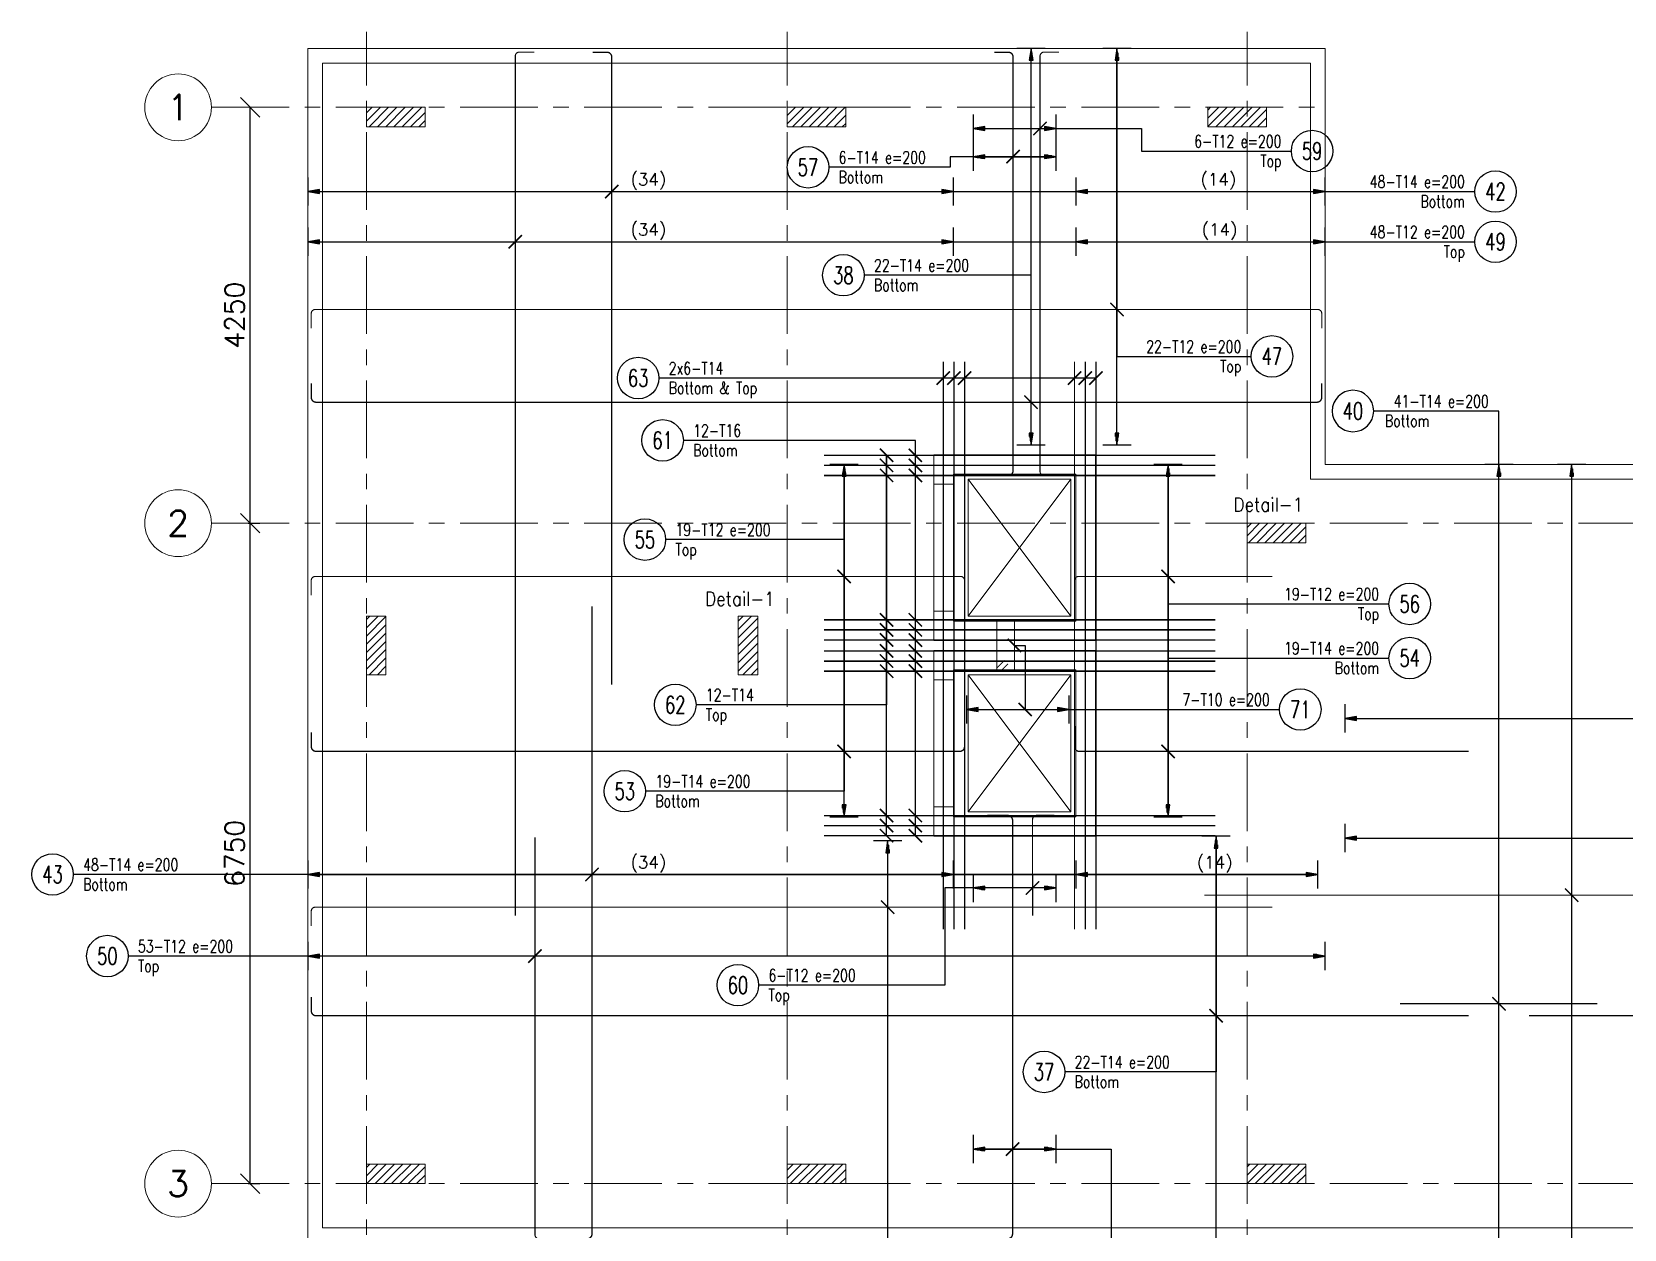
# Model space of a CAD drawing. Extents: x 2556046 to 2673391, y -921360 to -863964.
# Drawn here: x 2585543 to 2601817, y -915048 to -902812 of the extents above; entities that cross this region are included whole.
import ezdxf
from ezdxf.enums import TextEntityAlignment as Align

# ---------------------------------------------------------------- set-up
doc = ezdxf.new("R2010")
doc.units = 0
doc.header["$LTSCALE"] = 500
doc.header["$PDMODE"] = 98
doc.header["$PDSIZE"] = -0.01
doc.linetypes.add('CACHE', pattern=[0.375, 0.25, -0.125])
doc.linetypes.add('CENTER', pattern=[50.8, 31.75, -6.35, 6.35, -6.35])
for name, color, linetype, lineweight in [('A-GRID', 1, 'CENTER', 9), ('A-GRID-DIMS', 142, 'Continuous', 9), ('A-GRID-IDEN', 10, 'Continuous', 9), ('goe-cotes', 115, 'Continuous', 13), ('TEXT', 7, 'Continuous', 13)]:
    doc.layers.add(name, color=color, linetype=linetype, lineweight=lineweight)
for name, color, linetype in [('S-ASSOCIATETEXT', 7, 'Continuous'), ('S-RBAR-HA10', 11, 'Continuous'), ('S-RBAR-HA12', 151, 'Continuous'), ('S-RBAR-HA14', 21, 'Continuous'), ('S-RBAR-HA16', 153, 'Continuous'), ('S-RDIMO', 2, 'Continuous')]:
    doc.layers.add(name, color=color, linetype=linetype)
doc.styles.add('EG_SIMPLEX', font='SIMPLEX.shx')
doc.styles.add('ROMANS', font='romans.shx')
doc.styles.add('ROMANS 100', font='romans.shx')
doc.styles.add('SIMPLEX', font='simplex_.ttf')
doc.dimstyles.new('ARK-MM-0100', dxfattribs={"dimtxt": 200, "dimasz": 200, "dimexe": 100, "dimexo": 100, "dimgap": 60, "dimtad": 1, "dimdec": 1, "dimrnd": 0.1, "dimdsep": 46, "dimtxsty": 'EG_SIMPLEX', "dimblk1": 'OBLIQUE', "dimblk2": 'OBLIQUE', "dimsah": 1, "dimcen": 300, "dimclrd": 256, "dimclre": 256, "dimclrt": 2, "dimadec": 0, "dimazin": 0, "dimtfac": 1, "dimtdec": 1, "dimtix": 1, "dimtmove": 2, "dimatfit": 3, "dimldrblk": 'OBLIQUE', "dimfxl": 1, "dimtolj": 1, "dimtzin": 0, "dimarcsym": 0})
pattern_1 = [(45, (30000, -21991.54), (-42.4264069, 42.4264069), [])]

# ---------------------------------------------------------------- blocks, each defined once
blk = doc.blocks.new('AX-HL')
at = {"color": 1}
blk.add_circle((-0.35, 0), 0.35, dxfattribs=at)
at = {"color": 6, "style": 'SIMPLEX', "width": 0.430328}
blk.add_attdef('N-F', text='', height=0.4, dxfattribs=at).set_placement((-0.6, -0.2), (-0.1, -0.2), align=Align.FIT)
at = {"color": 6, "style": 'SIMPLEX'}
blk.add_attdef('N', text='', height=0.4, dxfattribs=at).set_placement((-0.35, 0), align=Align.MIDDLE)
blk = doc.blocks.new('_Oblique')
at = {"color": 0, "linetype": 'ByBlock', "lineweight": -2}
blk.add_line((-0.5, -0.5), (0.5, 0.5), dxfattribs=at)
blk = doc.blocks.new('*D186')
at = {"layer": 'A-GRID-DIMS', "lineweight": -2, "transparency": 16777216}
for p, q in [((2587753, -907833), (2587875, -907833)), ((2587775, -914583), (2587775, -907833)), ((2587753, -914583), (2587875, -914583))]:
    blk.add_line(p, q, dxfattribs=at)
at = {"layer": 'Defpoints', "color": 0, "transparency": 16777216}
for p in [(2587653, -907833), (2587775, -907833), (2587653, -914583)]:
    blk.add_point(p, dxfattribs=at)
at = {"layer": 'A-GRID-DIMS', "lineweight": -2, "transparency": 16777216, "xscale": 200, "yscale": 200, "zscale": 200}
for p, rotation in [((2587775, -907833), 90), ((2587775, -914583), 270)]:
    blk.add_blockref('_Oblique', p, dxfattribs=dict(at, rotation=rotation))
at = {"layer": 'A-GRID-DIMS', "color": 2, "transparency": 16777216, "insert": (2587615, -911208), "char_height": 200, "attachment_point": 5, "rotation": 90, "style": 'EG_SIMPLEX'}
blk.add_mtext('\\A1;6750', dxfattribs=at)
blk = doc.blocks.new('*D187')
at = {"layer": 'A-GRID-DIMS', "lineweight": -2, "transparency": 16777216}
for p, q in [((2587775, -907833), (2587775, -903583)), ((2587753, -907833), (2587875, -907833))]:
    blk.add_line(p, q, dxfattribs=at)
at = {"layer": 'Defpoints', "color": 0, "transparency": 16777216}
for p in [(2587775, -903583), (2587775, -903583), (2587653, -907833)]:
    blk.add_point(p, dxfattribs=at)
at = {"layer": 'A-GRID-DIMS', "lineweight": -2, "transparency": 16777216, "xscale": 200, "yscale": 200, "zscale": 200}
for p, rotation in [((2587775, -903583), 90), ((2587775, -907833), 270)]:
    blk.add_blockref('_Oblique', p, dxfattribs=dict(at, rotation=rotation))
at = {"layer": 'A-GRID-DIMS', "color": 2, "transparency": 16777216, "insert": (2587615, -905708), "char_height": 200, "attachment_point": 5, "rotation": 90, "style": 'EG_SIMPLEX'}
blk.add_mtext('\\A1;4250', dxfattribs=at)
blk = doc.blocks.new('*X10')
at = {"color": 0}
for p, q in [((0, 0), (2.5, 0)), ((0.9, 0.15), (2.5, 0.15)), ((1.8, 0.3), (2.5, 0.3)), ((0.9, -0.15), (2.5, -0.15)), ((1.8, -0.3), (2.5, -0.3))]:
    blk.add_line(p, q, dxfattribs=at)
blk = doc.blocks.new('CADF_02')
at = {"layer": 'S-RDIMO'}
blk.add_line((0, 2.88), (0, -2.88), dxfattribs=at)
blk.add_lwpolyline([(0, 0), (2.4, -0.4), (2.4, 0.4)], close=True, dxfattribs=at)
at = {"layer": 'S-RDIMO', "xscale": 0.96, "yscale": 0.96, "zscale": 0.96}
blk.add_blockref('*X10', (0, 0), dxfattribs=at)
blk = doc.blocks.new('cadf_03')
at = {"layer": 'S-RDIMO'}
blk.add_blockref('CADF_02', (0, 0), dxfattribs=at)
blk = doc.blocks.new('cadf_04')
at = {"const_width": 0.32}
blk.add_lwpolyline([(1.36, 1.36), (-1.36, -1.36)], dxfattribs=at)
blk = doc.blocks.new('cadf_05')
at = {"color": 140}
blk.add_circle((0, 0), 4.24, dxfattribs=at)
at = {"color": 140, "style": 'ROMANS', "width": 0.75}
for tag, p in [('$COM1', (-8.24, 2.03)), ('$COM2', (-8.24, -4.24))]:
    blk.add_attdef(tag, text='', height=2.5, dxfattribs=at).set_placement(p, align=Align.BOTTOM_RIGHT)
at = {"color": 140, "style": 'ROMANS', "width": 0.7}
blk.add_attdef('$NUM', text='', height=3.5, dxfattribs=at).set_placement((0, 0), align=Align.MIDDLE)

msp = doc.modelspace()

# ---------------------------------------------------------------- hatches: boundary and pattern name
at = {"layer": 'goe-cotes'}
h = msp.add_hatch(dxfattribs=at)
h.set_pattern_fill('_USER', color=256, scale=60, angle=45, pattern_type=0)
h.set_pattern_definition(pattern_1)
h.paths.add_polyline_path([(2589562.72, -903783.04), (2589562.72, -903583.04), (2588962.72, -903583.04), (2588962.72, -903783.04)])
h = msp.add_hatch(dxfattribs=at)
h.set_pattern_fill('_USER', color=256, scale=60, angle=45, pattern_type=0)
h.set_pattern_definition(pattern_1)
h.paths.add_polyline_path([(2593862.72, -903783.04), (2593862.72, -903583.04), (2593262.72, -903583.04), (2593262.72, -903783.04)])
h = msp.add_hatch(dxfattribs=at)
h.set_pattern_fill('_USER', color=256, scale=60, angle=45, pattern_type=0)
h.set_pattern_definition(pattern_1)
h.paths.add_polyline_path([(2598162.72, -903783.04), (2598162.72, -903583.04), (2597562.72, -903583.04), (2597562.72, -903783.04)])
h = msp.add_hatch(dxfattribs=at)
h.set_pattern_fill('_USER', color=256, scale=60, angle=45, pattern_type=0)
h.set_pattern_definition(pattern_1)
h.paths.add_polyline_path([(2598562.72, -908033.46), (2598562.72, -907833.46), (2597962.72, -907833.46), (2597962.72, -908033.46)])
h = msp.add_hatch(dxfattribs=at)
h.set_pattern_fill('_USER', color=256, scale=60, angle=45, pattern_type=0)
h.set_pattern_definition(pattern_1)
h.paths.add_polyline_path([(2589162.72, -908783.04), (2588962.72, -908783.04), (2588962.72, -909383.04), (2589162.72, -909383.04)])
h = msp.add_hatch(dxfattribs=at)
h.set_pattern_fill('_USER', color=256, scale=60, angle=45, pattern_type=0)
h.set_pattern_definition(pattern_1)
h.paths.add_polyline_path([(2592962.72, -908783.25), (2592762.72, -908783.25), (2592762.72, -909383.25), (2592962.72, -909383.25)])
h = msp.add_hatch(dxfattribs=at)
h.set_pattern_fill('_USER', color=256, scale=60, angle=45, pattern_type=0)
h.set_pattern_definition(pattern_1)
h.paths.add_polyline_path([(2589562.72, -914583.46), (2589562.72, -914383.46), (2588962.72, -914383.46), (2588962.72, -914583.46)])
h = msp.add_hatch(dxfattribs=at)
h.set_pattern_fill('_USER', color=256, scale=60, angle=45, pattern_type=0)
h.set_pattern_definition(pattern_1)
h.paths.add_polyline_path([(2593862.72, -914583.46), (2593862.72, -914383.46), (2593262.72, -914383.46), (2593262.72, -914583.46)])
h = msp.add_hatch(dxfattribs=at)
h.set_pattern_fill('_USER', color=256, scale=60, angle=45, pattern_type=0)
h.set_pattern_definition(pattern_1)
h.paths.add_polyline_path([(2598562.72, -914583.46), (2598562.72, -914383.46), (2597962.72, -914383.46), (2597962.72, -914583.46)])

# ---------------------------------------------------------------- linework, layer by layer
at = {"layer": 'A-GRID', "ltscale": 0.05}
for p, q in [((2588962.72, -916059.54), (2588962.72, -902811.99)), ((2593262.72, -916059.54), (2593262.72, -902811.99)), ((2597962.72, -916059.54), (2597962.72, -902811.99)), ((2587379.45, -903583.04), (2598762.72, -903583.04)), ((2587379.45, -907833.46), (2613612.72, -907833.46)), ((2587379.45, -914583.46), (2613612.72, -914583.46))]:
    msp.add_line(p, q, dxfattribs=at)
at = {"layer": 'goe-cotes'}
for p, q in [((2595112.72, -908783.46), (2596162.72, -907383.46)), ((2595112.72, -907383.46), (2596162.72, -908783.46)), ((2594762.72, -907433.46), (2594762.72, -908733.46)), ((2594962.72, -908733.46), (2594962.72, -907433.46)), ((2594762.72, -909433.46), (2594762.72, -910733.46)), ((2594962.72, -910733.46), (2594962.72, -909433.46)), ((2595112.72, -909383.46), (2596162.72, -910783.46)), ((2596162.72, -909383.46), (2595112.72, -910783.46))]:
    msp.add_line(p, q, dxfattribs=at)
for points in [[(2588362.72, -902983.04), (2588362.72, -915183.46), (2612712.06, -915183.46), (2612712.06, -907233.46), (2598762.72, -907233.46), (2598762.72, -902983.04)], [(2588512.72, -903133.04), (2588512.72, -915033.46), (2612562.06, -915033.46), (2612562.06, -907383.46), (2598612.72, -907383.46), (2598612.72, -903133.04)], [(2589562.72, -903583.04), (2589562.72, -903783.04), (2588962.72, -903783.04), (2588962.72, -903583.04)], [(2593862.72, -903583.04), (2593862.72, -903783.04), (2593262.72, -903783.04), (2593262.72, -903583.04)], [(2598162.72, -903583.04), (2598162.72, -903783.04), (2597562.72, -903783.04), (2597562.72, -903583.04)], [(2596162.72, -908783.46), (2595112.72, -908783.46), (2595112.72, -907383.46), (2596162.72, -907383.46)], [(2598562.72, -907833.46), (2598562.72, -908033.46), (2597962.72, -908033.46), (2597962.72, -907833.46)], [(2588962.72, -908783.04), (2589162.72, -908783.04), (2589162.72, -909383.04), (2588962.72, -909383.04)], [(2592762.72, -908783.25), (2592962.72, -908783.25), (2592962.72, -909383.25), (2592762.72, -909383.25)], [(2596162.72, -909383.46), (2595112.72, -909383.46), (2595112.72, -910783.46), (2596162.72, -910783.46)], [(2589562.72, -914383.46), (2589562.72, -914583.46), (2588962.72, -914583.46), (2588962.72, -914383.46)], [(2593862.72, -914383.46), (2593862.72, -914583.46), (2593262.72, -914583.46), (2593262.72, -914383.46)], [(2598562.72, -914383.46), (2598562.72, -914583.46), (2597962.72, -914583.46), (2597962.72, -914383.46)]]:
    msp.add_lwpolyline(points, close=True, dxfattribs=at)
for points in [[(2594962.72, -907433.46), (2594962.72, -907333.46), (2596212.72, -907333.46), (2596212.72, -908833.46), (2594962.72, -908833.46), (2594962.72, -908733.46), (2594762.72, -908733.46), (2594762.72, -909033.46), (2596412.72, -909033.46), (2596412.72, -907133.46), (2594762.72, -907133.46), (2594762.72, -907433.46), (2594962.72, -907433.46)], [(2594962.72, -910733.46), (2594962.72, -910833.46), (2596212.72, -910833.46), (2596212.72, -909333.46), (2594962.72, -909333.46), (2594962.72, -909433.46), (2594762.72, -909433.46), (2594762.72, -909133.46), (2596412.72, -909133.46), (2596412.72, -911033.46), (2594762.72, -911033.46), (2594762.72, -910733.46), (2594962.72, -910733.46)]]:
    msp.add_lwpolyline(points, dxfattribs=at)
at = {"layer": 'S-RBAR-HA10', "const_width": 10}
msp.add_lwpolyline([(2595519.13, -909270.43), (2595448.42, -909341.14, -0.66817864), (2595405.74, -909323.46), (2595405.74, -908843.46, -0.41421356), (2595430.74, -908818.46), (2595560.74, -908818.46, -0.41421356), (2595585.74, -908843.46), (2595585.74, -909323.46, -0.41421356), (2595560.74, -909348.46), (2595430.74, -909348.46, -0.66817864), (2595413.06, -909305.78), (2595483.77, -909235.07)], format="xyb", dxfattribs=at)
at = {"layer": 'S-RBAR-HA12', "const_width": 12}
for points in [[(2590678, -903018.85), (2590526, -903018.86, 0.41420547), (2590484, -903060.87), (2590484.75, -911843.08)], [(2596041.09, -903018.85), (2595889.09, -903018.86, 0.41420547), (2595847.09, -903060.87), (2595847.45, -907305.46, 0.41421356), (2595889.45, -907347.46), (2596069.45, -907347.44)], [(2588398.72, -905843.3), (2588398.72, -905691.3, -0.41421356), (2588440.72, -905649.3), (2598684.72, -905649.3, -0.41421356), (2598726.72, -905691.3), (2598726.72, -905843.3)], [(2588398.72, -908571.71), (2588398.72, -908419.71, -0.41421356), (2588440.72, -908377.71), (2595034.72, -908377.71, -0.41421356), (2595076.72, -908419.71), (2595076.72, -908599.71)], [(2596198.72, -908599.71), (2596198.72, -908419.71, -0.41421356), (2596240.72, -908377.71), (2598222.75, -908377.71)], [(2595992.92, -910819.41), (2595812.92, -910819.45, 0.41421356), (2595770.93, -910861.46), (2595771.17, -911843.08)], [(2590879.31, -915147.46), (2590727.31, -915147.46, -0.41421356), (2590685.31, -915105.46), (2590685.31, -911043.25)], [(2588398.72, -911951.67), (2588398.72, -911799.67, -0.41421356), (2588440.72, -911757.67), (2598222.75, -911757.67)]]:
    msp.add_lwpolyline(points, format="xyb", dxfattribs=at)
for points in [[(2596199.72, -911983.46), (2596199.72, -906183.46)], [(2597527.75, -911635.04), (2603544.16, -911635.04)]]:
    msp.add_lwpolyline(points, dxfattribs=at)
at = {"layer": 'S-RBAR-HA14', "linetype": 'CACHE', "const_width": 14}
for points in [[(2591276.59, -903019.85), (2591420.59, -903019.86, -0.41421356), (2591469.59, -903068.87), (2591468.84, -909483.08)], [(2595378.73, -903019.85), (2595522.73, -903019.86, -0.41421356), (2595571.73, -903068.87), (2595571.24, -907297.46, -0.41421356), (2595522.23, -907346.45), (2595312.23, -907346.43)], [(2588399.72, -906404.32), (2588399.72, -906548.32, 0.41421356), (2588448.72, -906597.32), (2598676.72, -906597.32, 0.41421356), (2598725.72, -906548.32), (2598725.72, -906404.32)], [(2591075.28, -915146.46), (2591219.28, -915146.46, 0.41421356), (2591268.28, -915097.46), (2591268.28, -908683.25)], [(2588399.72, -909972.64), (2588399.72, -910116.64, 0.41421356), (2588448.72, -910165.64), (2595026.72, -910165.64, 0.41421356), (2595075.72, -910116.64), (2595075.72, -909906.64)], [(2596199.72, -909906.64), (2596199.72, -910116.64, 0.41421356), (2596248.72, -910165.64), (2600227.75, -910165.64)], [(2595373.41, -915146.46), (2595517.41, -915146.46, 0.41421356), (2595566.41, -915097.46), (2595566.41, -910869.46, 0.41421356), (2595517.41, -910820.46), (2595307.41, -910820.46)], [(2588399.72, -912674.73), (2588399.72, -912818.73, 0.41421356), (2588448.72, -912867.73), (2600227.75, -912867.73)], [(2612672.19, -912674.73), (2612672.19, -912818.73, -0.41421356), (2612623.19, -912867.73), (2600844.16, -912867.73)]]:
    msp.add_lwpolyline(points, format="xyb", dxfattribs=at)
at = {"layer": 'S-RBAR-HA14', "const_width": 14}
for points in [[(2594857.67, -911983.46), (2594857.67, -906183.46)], [(2594966.7, -911983.46), (2594966.7, -906183.46)], [(2595075.72, -911983.46), (2595075.72, -906183.46)], [(2596308.75, -911983.46), (2596308.75, -906183.46)], [(2596417.77, -911983.46), (2596417.77, -906183.46)], [(2597637.72, -910821.46), (2593637.72, -910821.46)]]:
    msp.add_lwpolyline(points, dxfattribs=at)
at = {"layer": 'S-RBAR-HA14', "linetype": 'CACHE', "const_width": 14}
msp.add_lwpolyline([(2599527.75, -912745.1), (2601544.16, -912745.1)], dxfattribs=at)
at = {"layer": 'S-RBAR-HA16', "const_width": 16}
for points in [[(2597637.72, -907139.51), (2593637.72, -907139.51)], [(2597637.72, -907242.48), (2593637.72, -907242.48)], [(2597637.72, -907345.46), (2593637.72, -907345.46)], [(2597637.72, -908821.46), (2593637.72, -908821.46)], [(2597637.72, -908924.44), (2593637.72, -908924.44)], [(2597637.72, -909027.41), (2593637.72, -909027.41)], [(2597637.72, -909139.51), (2593637.72, -909139.51)], [(2597637.72, -909242.48), (2593637.72, -909242.48)], [(2597637.72, -909345.46), (2593637.72, -909345.46)], [(2597637.72, -910924.44), (2593637.72, -910924.44)], [(2597637.72, -911027.41), (2593637.72, -911027.41)]]:
    msp.add_lwpolyline(points, dxfattribs=at)
at = {"layer": 'S-RDIMO'}
for p, q in [((2595755.51, -907033.46), (2595755.51, -902983.04)), ((2596633.69, -907033.46), (2596633.69, -902983.04)), ((2595162.72, -903799.8), (2596012.72, -903799.8)), ((2595162.72, -904087.69), (2596012.72, -904087.69)), ((2588362.72, -904444.2), (2594962.72, -904444.2)), ((2594962.72, -904444.2), (2596212.72, -904444.2)), ((2596212.72, -904444.2), (2598762.72, -904444.2)), ((2588362.72, -904957.25), (2594962.72, -904957.25)), ((2594962.72, -904957.25), (2596212.72, -904957.25)), ((2596212.72, -904957.25), (2598762.72, -904957.25)), ((2596417.77, -906350.24), (2591952.53, -906350.24)), ((2594573.28, -906987.26), (2592202.61, -906987.26)), ((2594573.28, -911027.41), (2594573.28, -906987.26)), ((2593844.22, -910833.46), (2593844.22, -907233.46)), ((2593844.22, -910833.46), (2593844.22, -907233.46)), ((2594278.86, -911027.41), (2594278.86, -907139.51)), ((2594278.86, -907139.51), (2594278.86, -909689.7)), ((2597155.24, -907233.46), (2597155.24, -910833.46)), ((2597155.24, -910833.46), (2597155.24, -907233.46)), ((2600537.39, -915183.46), (2600537.39, -907233.46)), ((2601280.49, -907233.46), (2601280.49, -915183.46)), ((2595585.74, -909083.46), (2595695.88, -909083.46)), ((2595695.88, -909083.46), (2595695.88, -909737.2)), ((2594278.86, -909689.7), (2592331.83, -909689.7)), ((2595094.95, -909737.2), (2596144.95, -909737.2)), ((2598962.72, -909828.62), (2612712.06, -909828.62)), ((2594289.96, -911081.42), (2594289.96, -915183.46)), ((2597645.98, -915183.46), (2597645.98, -911033.46)), ((2598962.72, -911051.79), (2612712.06, -911051.79)), ((2588362.72, -911423.69), (2594962.72, -911423.69)), ((2594962.72, -911423.69), (2596212.72, -911423.69)), ((2596212.72, -911423.69), (2598687.31, -911423.69)), ((2596012.72, -911561.48), (2595162.72, -911561.48)), ((2598762.72, -912257.52), (2588362.72, -912257.52)), ((2596012.72, -914229.38), (2595162.72, -914229.38))]:
    msp.add_line(p, q, dxfattribs=at)
for points in [[(2596633.69, -902983.04), (2596633.69, -906128.36), (2598004.77, -906128.36)], [(2596012.72, -903799.8), (2596885.53, -903799.8), (2596885.53, -904030.17), (2598415.1, -904030.17)], [(2596012.72, -904087.69), (2594927.65, -904087.69), (2594927.65, -904196.49), (2593688.7, -904196.49)], [(2598762.72, -904444.2), (2600289.44, -904444.2)], [(2598762.72, -904957.25), (2600289.44, -904957.25)], [(2595755.51, -905299.41), (2595755.51, -905299.41), (2594050.12, -905299.41)], [(2600537.39, -907233.46), (2600537.39, -906687), (2599257.63, -906687)], [(2593844.22, -907233.46), (2593844.22, -910572.91), (2591815.95, -910572.91)], [(2593844.22, -907233.46), (2593844.22, -908001.28), (2592021.48, -908001.28)], [(2597155.24, -907233.46), (2597155.24, -908658.8), (2599413.15, -908658.8)], [(2597155.24, -910833.46), (2597155.24, -909212.06), (2599413.15, -909212.06)], [(2596144.95, -909737.2), (2598295.15, -909737.2)], [(2597645.98, -911033.46), (2597645.98, -913441.59), (2596100.6, -913441.59)], [(2598687.31, -911423.69), (2585967.94, -911423.69)], [(2595162.72, -911561.48), (2594872.59, -911561.48), (2594872.59, -912554.63), (2592971.86, -912554.63)], [(2588362.72, -912257.52), (2586527.86, -912257.52)], [(2595162.72, -914229.38), (2596573.91, -914229.38), (2596573.91, -916330.78), (2595363.7, -916330.78)]]:
    msp.add_lwpolyline(points, dxfattribs=at)

# ---------------------------------------------------------------- block references
at = {"layer": 'A-GRID-IDEN'}
ref = msp.add_blockref('AX-HL', (2587379.45, -903583.04), dxfattribs=dict(at, xscale=975, yscale=975, zscale=975))
ref.add_attrib('N', '1', dxfattribs={"layer": '0', "color": 6, "height": 260, "style": 'EG_SIMPLEX'}).set_placement((2587038.2, -903583.04), align=Align.MIDDLE_CENTER)
ref = msp.add_blockref('AX-HL', (2587379.45, -907833.46), dxfattribs=dict(at, xscale=975, yscale=975, zscale=975))
ref.add_attrib('N', '2', dxfattribs={"layer": '0', "color": 6, "height": 260, "style": 'EG_SIMPLEX'}).set_placement((2587038.2, -907833.46), align=Align.MIDDLE_CENTER)
ref = msp.add_blockref('AX-HL', (2587379.45, -914583.46), dxfattribs=dict(at, xscale=975, yscale=975, zscale=975))
ref.add_attrib('N', '3', dxfattribs={"layer": '0', "color": 6, "height": 260, "style": 'EG_SIMPLEX'}).set_placement((2587038.2, -914583.46), align=Align.MIDDLE_CENTER)
at = {"layer": 'S-ASSOCIATETEXT'}
ref = msp.add_blockref('cadf_05', (2598627.6, -904030.17), dxfattribs=dict(at, xscale=50, yscale=50, zscale=50))
ref.add_attrib('$NUM', '59', dxfattribs={"color": 140, "height": 175, "style": 'ROMANS', "width": 0.7, "flags": 2}).set_placement((2598627.6, -904030.17), align=Align.MIDDLE)
ref.add_attrib('$COM1', '6-T12 e=200', dxfattribs={"color": 140, "height": 125, "style": 'ROMANS', "width": 0.75, "flags": 2}).set_placement((2598315.1, -903930.17), align=Align.MIDDLE_RIGHT)
ref.add_attrib('$COM2', 'Top', dxfattribs={"color": 140, "height": 125, "style": 'ROMANS', "width": 0.75, "flags": 2}).set_placement((2598315.1, -904130.17), align=Align.MIDDLE_RIGHT)
ref = msp.add_blockref('cadf_05', (2593476.2, -904196.49), dxfattribs=dict(at, xscale=50, yscale=50, zscale=50))
ref.add_attrib('$NUM', '57', dxfattribs={"color": 140, "height": 175, "style": 'ROMANS', "width": 0.7, "flags": 2}).set_placement((2593476.2, -904196.49), align=Align.MIDDLE)
ref.add_attrib('$COM1', '6-T14 e=200', dxfattribs={"color": 140, "height": 125, "style": 'ROMANS', "width": 0.75, "flags": 2}).set_placement((2593788.7, -904096.49), align=Align.MIDDLE_LEFT)
ref.add_attrib('$COM2', 'Bottom', dxfattribs={"color": 140, "height": 125, "style": 'ROMANS', "width": 0.75, "flags": 2}).set_placement((2593788.7, -904296.49), align=Align.MIDDLE_LEFT)
ref = msp.add_blockref('cadf_05', (2600501.94, -904444.2), dxfattribs=dict(at, xscale=50, yscale=50, zscale=50))
ref.add_attrib('$NUM', '42', dxfattribs={"color": 140, "height": 175, "style": 'ROMANS', "width": 0.7, "flags": 2}).set_placement((2600501.94, -904444.2), align=Align.MIDDLE)
ref.add_attrib('$COM1', '48-T14 e=200', dxfattribs={"color": 140, "height": 125, "style": 'ROMANS', "width": 0.75, "flags": 2}).set_placement((2600189.44, -904344.2), align=Align.MIDDLE_RIGHT)
ref.add_attrib('$COM2', 'Bottom', dxfattribs={"color": 140, "height": 125, "style": 'ROMANS', "width": 0.75, "flags": 2}).set_placement((2600189.44, -904544.2), align=Align.MIDDLE_RIGHT)
ref = msp.add_blockref('cadf_05', (2600501.94, -904957.25), dxfattribs=dict(at, xscale=50, yscale=50, zscale=50))
ref.add_attrib('$NUM', '49', dxfattribs={"color": 140, "height": 175, "style": 'ROMANS', "width": 0.7, "flags": 2}).set_placement((2600501.94, -904957.25), align=Align.MIDDLE)
ref.add_attrib('$COM1', '48-T12 e=200', dxfattribs={"color": 140, "height": 125, "style": 'ROMANS', "width": 0.75, "flags": 2}).set_placement((2600189.44, -904857.25), align=Align.MIDDLE_RIGHT)
ref.add_attrib('$COM2', 'Top', dxfattribs={"color": 140, "height": 125, "style": 'ROMANS', "width": 0.75, "flags": 2}).set_placement((2600189.44, -905057.25), align=Align.MIDDLE_RIGHT)
ref = msp.add_blockref('cadf_05', (2593837.62, -905299.41), dxfattribs=dict(at, xscale=50, yscale=50, zscale=50))
ref.add_attrib('$NUM', '38', dxfattribs={"color": 140, "height": 175, "rotation": 360, "style": 'ROMANS', "width": 0.7, "flags": 2}).set_placement((2593837.62, -905299.41), align=Align.MIDDLE)
ref.add_attrib('$COM1', '22-T14 e=200', dxfattribs={"color": 140, "height": 125, "rotation": 360, "style": 'ROMANS', "width": 0.75, "flags": 2}).set_placement((2594150.12, -905199.41), align=Align.MIDDLE_LEFT)
ref.add_attrib('$COM2', 'Bottom', dxfattribs={"color": 140, "height": 125, "rotation": 360, "style": 'ROMANS', "width": 0.75, "flags": 2}).set_placement((2594150.12, -905399.41), align=Align.MIDDLE_LEFT)
ref = msp.add_blockref('cadf_05', (2598217.27, -906128.36), dxfattribs=dict(at, xscale=50, yscale=50, zscale=50))
ref.add_attrib('$NUM', '47', dxfattribs={"color": 140, "height": 175, "rotation": 360, "style": 'ROMANS', "width": 0.7, "flags": 2}).set_placement((2598217.27, -906128.36), align=Align.MIDDLE)
ref.add_attrib('$COM1', '22-T12 e=200', dxfattribs={"color": 140, "height": 125, "rotation": 360, "style": 'ROMANS', "width": 0.75, "flags": 2}).set_placement((2597904.77, -906028.36), align=Align.MIDDLE_RIGHT)
ref.add_attrib('$COM2', 'Top', dxfattribs={"color": 140, "height": 125, "rotation": 360, "style": 'ROMANS', "width": 0.75, "flags": 2}).set_placement((2597904.77, -906228.36), align=Align.MIDDLE_RIGHT)
ref = msp.add_blockref('cadf_05', (2591740.03, -906350.24), dxfattribs=dict(at, xscale=50, yscale=50, zscale=50))
ref.add_attrib('$NUM', '63', dxfattribs={"color": 140, "height": 175, "style": 'ROMANS', "width": 0.7, "flags": 2}).set_placement((2591740.03, -906350.24), align=Align.MIDDLE)
ref.add_attrib('$COM1', '2x6-T14 ', dxfattribs={"color": 140, "height": 125, "style": 'ROMANS', "width": 0.75, "flags": 2}).set_placement((2592052.53, -906250.24), align=Align.MIDDLE_LEFT)
ref.add_attrib('$COM2', 'Bottom & Top', dxfattribs={"color": 140, "height": 125, "style": 'ROMANS', "width": 0.75, "flags": 2}).set_placement((2592052.53, -906450.24), align=Align.MIDDLE_LEFT)
ref = msp.add_blockref('cadf_05', (2599045.13, -906687), dxfattribs=dict(at, xscale=-50, yscale=50, zscale=50))
ref.add_attrib('$NUM', '40', dxfattribs={"color": 140, "height": 175, "rotation": 360, "style": 'ROMANS', "width": 0.7, "flags": 2}).set_placement((2599045.13, -906687), align=Align.MIDDLE)
ref.add_attrib('$COM1', '41-T14 e=200', dxfattribs={"color": 140, "height": 125, "rotation": 360, "style": 'ROMANS', "width": 0.75, "flags": 2}).set_placement((2600433.52, -906587), align=Align.MIDDLE_RIGHT)
ref.add_attrib('$COM2', 'Bottom', dxfattribs={"color": 140, "height": 125, "rotation": 360, "style": 'ROMANS', "width": 0.75, "flags": 2}).set_placement((2599826.38, -906787), align=Align.MIDDLE_RIGHT)
ref = msp.add_blockref('cadf_05', (2591990.11, -906987.26), dxfattribs=dict(at, xscale=50, yscale=50, zscale=50))
ref.add_attrib('$NUM', '61', dxfattribs={"color": 140, "height": 175, "style": 'ROMANS', "width": 0.7, "flags": 2}).set_placement((2591990.11, -906987.26), align=Align.MIDDLE)
ref.add_attrib('$COM1', '12-T16 ', dxfattribs={"color": 140, "height": 125, "style": 'ROMANS', "width": 0.75, "flags": 2}).set_placement((2592302.61, -906887.26), align=Align.MIDDLE_LEFT)
ref.add_attrib('$COM2', 'Bottom', dxfattribs={"color": 140, "height": 125, "style": 'ROMANS', "width": 0.75, "flags": 2}).set_placement((2592302.61, -907087.26), align=Align.MIDDLE_LEFT)
ref = msp.add_blockref('cadf_05', (2591808.98, -908001.28), dxfattribs=dict(at, xscale=50, yscale=50, zscale=50))
ref.add_attrib('$NUM', '55', dxfattribs={"color": 140, "height": 175, "style": 'ROMANS', "width": 0.7, "flags": 2}).set_placement((2591808.98, -908001.28), align=Align.MIDDLE)
ref.add_attrib('$COM1', '19-T12 e=200', dxfattribs={"color": 140, "height": 125, "style": 'ROMANS', "width": 0.75, "flags": 2}).set_placement((2592121.48, -907901.28), align=Align.MIDDLE_LEFT)
ref.add_attrib('$COM2', 'Top', dxfattribs={"color": 140, "height": 125, "style": 'ROMANS', "width": 0.75, "flags": 2}).set_placement((2592121.48, -908101.28), align=Align.MIDDLE_LEFT)
ref = msp.add_blockref('cadf_05', (2599625.65, -908658.8), dxfattribs=dict(at, xscale=50, yscale=50, zscale=50))
ref.add_attrib('$NUM', '56', dxfattribs={"color": 140, "height": 175, "style": 'ROMANS', "width": 0.7, "flags": 2}).set_placement((2599625.65, -908658.8), align=Align.MIDDLE)
ref.add_attrib('$COM1', '19-T12 e=200', dxfattribs={"color": 140, "height": 125, "style": 'ROMANS', "width": 0.75, "flags": 2}).set_placement((2599313.15, -908558.8), align=Align.MIDDLE_RIGHT)
ref.add_attrib('$COM2', 'Top', dxfattribs={"color": 140, "height": 125, "style": 'ROMANS', "width": 0.75, "flags": 2}).set_placement((2599313.15, -908758.8), align=Align.MIDDLE_RIGHT)
ref = msp.add_blockref('cadf_05', (2599625.65, -909212.06), dxfattribs=dict(at, xscale=50, yscale=50, zscale=50))
ref.add_attrib('$NUM', '54', dxfattribs={"color": 140, "height": 175, "style": 'ROMANS', "width": 0.7, "flags": 2}).set_placement((2599625.65, -909212.06), align=Align.MIDDLE)
ref.add_attrib('$COM1', '19-T14 e=200', dxfattribs={"color": 140, "height": 125, "style": 'ROMANS', "width": 0.75, "flags": 2}).set_placement((2599313.15, -909112.06), align=Align.MIDDLE_RIGHT)
ref.add_attrib('$COM2', 'Bottom', dxfattribs={"color": 140, "height": 125, "style": 'ROMANS', "width": 0.75, "flags": 2}).set_placement((2599313.15, -909312.06), align=Align.MIDDLE_RIGHT)
ref = msp.add_blockref('cadf_05', (2592119.33, -909689.7), dxfattribs=dict(at, xscale=50, yscale=50, zscale=50))
ref.add_attrib('$NUM', '62', dxfattribs={"color": 140, "height": 175, "style": 'ROMANS', "width": 0.7, "flags": 2}).set_placement((2592119.33, -909689.7), align=Align.MIDDLE)
ref.add_attrib('$COM1', '12-T14 ', dxfattribs={"color": 140, "height": 125, "style": 'ROMANS', "width": 0.75, "flags": 2}).set_placement((2592431.83, -909589.7), align=Align.MIDDLE_LEFT)
ref.add_attrib('$COM2', 'Top', dxfattribs={"color": 140, "height": 125, "style": 'ROMANS', "width": 0.75, "flags": 2}).set_placement((2592431.83, -909789.7), align=Align.MIDDLE_LEFT)
ref = msp.add_blockref('cadf_05', (2598507.4, -909737.2), dxfattribs=dict(at, xscale=50, yscale=50, zscale=50))
ref.add_attrib('$NUM', '71', dxfattribs={"color": 140, "height": 175, "style": 'ROMANS', "width": 0.7, "flags": 2}).set_placement((2598507.4, -909737.2), align=Align.MIDDLE)
ref.add_attrib('$COM1', '7-T10 e=200', dxfattribs={"color": 140, "height": 125, "style": 'ROMANS', "width": 0.75, "flags": 2}).set_placement((2598194.9, -909637.2), align=Align.MIDDLE_RIGHT)
ref = msp.add_blockref('cadf_05', (2591603.45, -910572.91), dxfattribs=dict(at, xscale=50, yscale=50, zscale=50))
ref.add_attrib('$NUM', '53', dxfattribs={"color": 140, "height": 175, "style": 'ROMANS', "width": 0.7, "flags": 2}).set_placement((2591603.45, -910572.91), align=Align.MIDDLE)
ref.add_attrib('$COM1', '19-T14 e=200', dxfattribs={"color": 140, "height": 125, "style": 'ROMANS', "width": 0.75, "flags": 2}).set_placement((2591915.95, -910472.91), align=Align.MIDDLE_LEFT)
ref.add_attrib('$COM2', 'Bottom', dxfattribs={"color": 140, "height": 125, "style": 'ROMANS', "width": 0.75, "flags": 2}).set_placement((2591915.95, -910672.91), align=Align.MIDDLE_LEFT)
ref = msp.add_blockref('cadf_05', (2585755.44, -911423.69), dxfattribs=dict(at, xscale=50, yscale=50, zscale=50))
ref.add_attrib('$NUM', '43', dxfattribs={"color": 140, "height": 175, "style": 'ROMANS', "width": 0.7, "flags": 2}).set_placement((2585755.44, -911423.69), align=Align.MIDDLE)
ref.add_attrib('$COM1', '48-T14 e=200', dxfattribs={"color": 140, "height": 125, "style": 'ROMANS', "width": 0.75, "flags": 2}).set_placement((2586067.94, -911323.69), align=Align.MIDDLE_LEFT)
ref.add_attrib('$COM2', 'Bottom', dxfattribs={"color": 140, "height": 125, "style": 'ROMANS', "width": 0.75, "flags": 2}).set_placement((2586067.94, -911523.69), align=Align.MIDDLE_LEFT)
ref = msp.add_blockref('cadf_05', (2586315.36, -912257.52), dxfattribs=dict(at, xscale=50, yscale=50, zscale=50))
ref.add_attrib('$NUM', '50', dxfattribs={"color": 140, "height": 175, "style": 'ROMANS', "width": 0.7, "flags": 2}).set_placement((2586315.36, -912257.52), align=Align.MIDDLE)
ref.add_attrib('$COM1', '53-T12 e=200', dxfattribs={"color": 140, "height": 125, "style": 'ROMANS', "width": 0.75, "flags": 2}).set_placement((2586627.86, -912157.52), align=Align.MIDDLE_LEFT)
ref.add_attrib('$COM2', 'Top', dxfattribs={"color": 140, "height": 125, "style": 'ROMANS', "width": 0.75, "flags": 2}).set_placement((2586627.86, -912357.52), align=Align.MIDDLE_LEFT)
ref = msp.add_blockref('cadf_05', (2592759.36, -912554.63), dxfattribs=dict(at, xscale=50, yscale=50, zscale=50))
ref.add_attrib('$NUM', '60', dxfattribs={"color": 140, "height": 175, "rotation": 360, "style": 'ROMANS', "width": 0.7, "flags": 2}).set_placement((2592759.36, -912554.63), align=Align.MIDDLE)
ref.add_attrib('$COM1', '6-T12 e=200', dxfattribs={"color": 140, "height": 125, "rotation": 360, "style": 'ROMANS', "width": 0.75, "flags": 2}).set_placement((2593071.86, -912454.63), align=Align.MIDDLE_LEFT)
ref.add_attrib('$COM2', 'Top', dxfattribs={"color": 140, "height": 125, "rotation": 360, "style": 'ROMANS', "width": 0.75, "flags": 2}).set_placement((2593071.86, -912654.63), align=Align.MIDDLE_LEFT)
ref = msp.add_blockref('cadf_05', (2595888.35, -913441.59), dxfattribs=dict(at, xscale=50, yscale=50, zscale=50))
ref.add_attrib('$NUM', '37', dxfattribs={"color": 140, "height": 175, "style": 'ROMANS', "width": 0.7, "flags": 2}).set_placement((2595888.35, -913441.59), align=Align.MIDDLE)
ref.add_attrib('$COM1', '22-T14 e=200', dxfattribs={"color": 140, "height": 125, "style": 'ROMANS', "width": 0.75, "flags": 2}).set_placement((2596200.85, -913341.59), align=Align.MIDDLE_LEFT)
ref.add_attrib('$COM2', 'Bottom', dxfattribs={"color": 140, "height": 125, "style": 'ROMANS', "width": 0.75, "flags": 2}).set_placement((2596200.85, -913541.59), align=Align.MIDDLE_LEFT)
at = {"layer": 'S-RDIMO', "xscale": 50, "yscale": 50, "zscale": 50}
for name, p, rotation in [('cadf_03', (2595755.51, -902983.04), 269.9999999985751), ('cadf_03', (2596633.69, -902983.04), 269.9999999985772), ('cadf_03', (2595162.72, -903799.8), 1.569436849735792e-11), ('cadf_03', (2596012.72, -903799.8), 180.0000000000157), ('cadf_03', (2595162.72, -904087.69), 4.268868231272282e-11), ('cadf_03', (2596012.72, -904087.69), 180.0000000000427), ('cadf_04', (2595571.61, -904087.69), 4.268868231272282e-11), ('cadf_03', (2588362.72, -904444.2), 359.999999999999), ('cadf_03', (2594962.72, -904444.2), 179.999999999999), ('cadf_03', (2598762.72, -904444.2), 180), ('cadf_04', (2591469.43, -904444.2), 359.999999999999), ('cadf_03', (2594962.72, -904957.25), 180), ('cadf_03', (2596212.72, -904957.25), 4.90784205416403e-12), ('cadf_03', (2598762.72, -904957.25), 180.0000000000049), ('cadf_04', (2596633.69, -905649.3), 89.9999999985772), ('cadf_04', (2594857.67, -906350.24), 180), ('cadf_04', (2594966.7, -906350.24), 180), ('cadf_04', (2595075.72, -906350.24), 180), ('cadf_04', (2596199.72, -906350.24), 180), ('cadf_04', (2596308.75, -906350.24), 180), ('cadf_04', (2596417.77, -906350.24), 180), ('cadf_04', (2595755.51, -906597.32), 89.99999999857509), ('cadf_03', (2595755.51, -907033.46), 89.99999999857509), ('cadf_03', (2596633.69, -907033.46), 89.9999999985772), ('cadf_04', (2594278.86, -907139.51), 90), ('cadf_04', (2594573.28, -907139.51), 90), ('cadf_03', (2593844.22, -907233.46), 270), ('cadf_03', (2593844.22, -907233.46), 270), ('cadf_04', (2594278.86, -907242.48), 90), ('cadf_04', (2594573.28, -907242.48), 90), ('cadf_03', (2597155.24, -907233.46), 270.0000000000148), ('cadf_03', (2597155.24, -907233.46), 270.0000000000148), ('cadf_03', (2600537.39, -907233.46), 270.0000000005806), ('cadf_03', (2601280.49, -907233.46), 269.9999999996879), ('cadf_04', (2594278.86, -907345.46), 90), ('cadf_04', (2594573.28, -907345.46), 90), ('cadf_04', (2593844.22, -908377.71), 90), ('cadf_04', (2597155.24, -908377.71), 90.00000000001484), ('cadf_04', (2594278.86, -908821.46), 90), ('cadf_04', (2594278.86, -908924.44), 90), ('cadf_04', (2594573.28, -908821.46), 90), ('cadf_04', (2594573.28, -908924.44), 90), ('cadf_04', (2594278.86, -909027.41), 90), ('cadf_04', (2594573.28, -909027.41), 90), ('cadf_04', (2595585.74, -909083.46), 90), ('cadf_04', (2594278.86, -909139.51), 90), ('cadf_04', (2594278.86, -909242.48), 90), ('cadf_04', (2594573.28, -909139.51), 90), ('cadf_04', (2594573.28, -909242.48), 90), ('cadf_04', (2594278.86, -909345.46), 90), ('cadf_04', (2594573.28, -909345.46), 90), ('cadf_04', (2595695.88, -909737.2), 90), ('cadf_03', (2596144.95, -909737.2), 180), ('cadf_04', (2593844.22, -910165.64), 90), ('cadf_04', (2597155.24, -910165.64), 270.0000000000148), ('cadf_03', (2593844.22, -910833.46), 90), ('cadf_03', (2593844.22, -910833.46), 90), ('cadf_04', (2594278.86, -910821.46), 90), ('cadf_04', (2594573.28, -910821.46), 90), ('cadf_03', (2597155.24, -910833.46), 90.00000000001484), ('cadf_03', (2597155.24, -910833.46), 90.00000000001484), ('cadf_04', (2594278.86, -910924.44), 90), ('cadf_04', (2594278.86, -911027.41), 90), ('cadf_04', (2594573.28, -910924.44), 90), ('cadf_04', (2594573.28, -911027.41), 90), ('cadf_03', (2598962.72, -911051.79), 359.9999999996847), ('cadf_03', (2594289.96, -911081.42), 269.9999999996879), ('cadf_03', (2597645.98, -911033.46), 270), ('cadf_03', (2588362.72, -911423.69), 6.063733285955511e-12), ('cadf_03', (2594962.72, -911423.69), 180.0000000000061), ('cadf_03', (2598687.31, -911423.69), 180), ('cadf_04', (2591268.28, -911423.69), 6.063733285955511e-12), ('cadf_03', (2595162.72, -911561.48), 359.9999999999922), ('cadf_03', (2596012.72, -911561.48), 179.9999999999922), ('cadf_04', (2595771.12, -911561.48), 179.9999999999682), ('cadf_04', (2601280.49, -911635.04), 269.9999999996879), ('cadf_04', (2594289.96, -911757.67), 269.9999999996879), ('cadf_03', (2598762.72, -912257.52), 180), ('cadf_04', (2590685.31, -912257.52), 180), ('cadf_04', (2600537.39, -912745.1), 90.00000000058058), ('cadf_04', (2597645.98, -912867.73), 90), ('cadf_03', (2595162.72, -914229.38), 359.999999999968), ('cadf_03', (2596012.72, -914229.38), 179.999999999968), ('cadf_04', (2595566.41, -914229.38), 179.999999999968)]:
    msp.add_blockref(name, p, dxfattribs=dict(at, rotation=rotation))
for name, p in [('cadf_04', (2595847.15, -903799.8)), ('cadf_03', (2596212.72, -904444.2)), ('cadf_03', (2588362.72, -904957.25)), ('cadf_04', (2590484.17, -904957.25)), ('cadf_03', (2595094.95, -909737.2)), ('cadf_03', (2598962.72, -909828.62)), ('cadf_03', (2596212.72, -911423.69)), ('cadf_03', (2588362.72, -912257.52))]:
    msp.add_blockref(name, p, dxfattribs=at)

# ---------------------------------------------------------------- texts
at = {"layer": 'S-RDIMO', "style": 'ROMANS 100'}
msp.add_text('(34)', height=125, rotation=360, dxfattribs=at).set_placement((2591662.72, -904381.7))
for s, p in [('(14)', (2597487.72, -904381.7)), ('(34)', (2591662.72, -904894.75)), ('(14)', (2597499.25, -904894.75)), ('(34)', (2591662.72, -911361.19)), ('(14)', (2597450.02, -911361.19))]:
    msp.add_text(s, height=125, dxfattribs=at).set_placement(p)
at = {"layer": 'TEXT', "style": 'ROMANS', "width": 0.9}
for p in [(2597823.12, -907712.91), (2592423.12, -908676.59)]:
    msp.add_text('Detail-1', height=140, dxfattribs=at).set_placement(p)

# ---------------------------------------------------------------- dimensions: what is measured, and where the dimension line sits
at = {"layer": 'A-GRID-DIMS'}
dim = msp.add_linear_dim(base=(2587775.05, -903583.04), p1=(2587653.24, -907833.46), p2=(2587775.05, -903583.04), angle=90, dimstyle='ARK-MM-0100', override={"dimrnd": 1}, dxfattribs=at)
dim.commit()
dim.dimension.update_dxf_attribs({"geometry": '*D187', "text_midpoint": (2587615.05, -905708.25)})
dim = msp.add_linear_dim(base=(2587775.05, -907833.46), p1=(2587653.24, -914583.46), p2=(2587653.24, -907833.46), angle=90, dimstyle='ARK-MM-0100', dxfattribs=at)
dim.commit()
dim.dimension.update_dxf_attribs({"geometry": '*D186', "text_midpoint": (2587615.05, -911208.46)})

doc.saveas('drawing.dxf')
